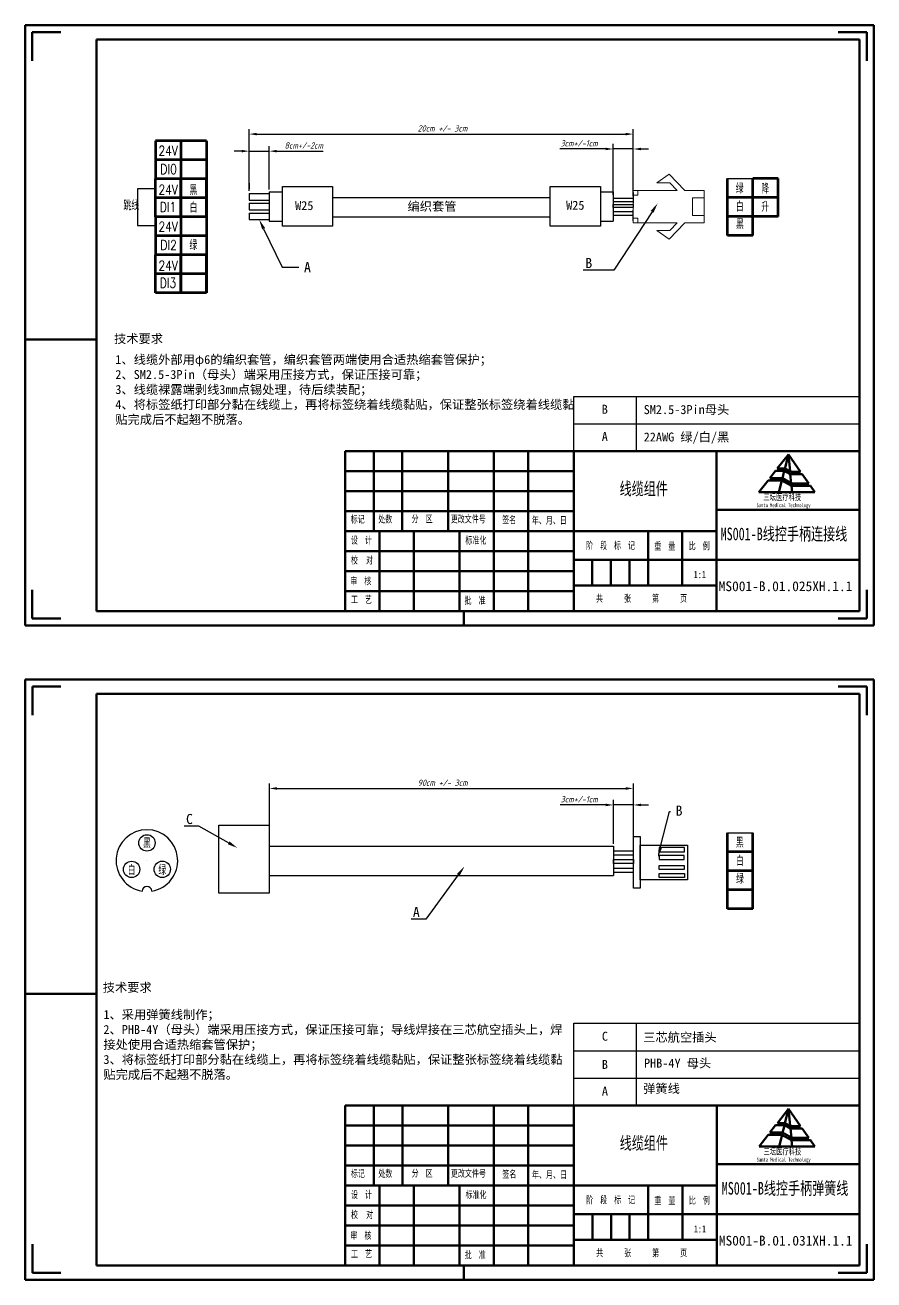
# Model space of a CAD drawing. Header units: millimetres. Extents: x 15931 to 18096, y 1463 to 3040.
# Drawn here: x 15933.2 to 16269, y 1462.7 to 1958.8 of the extents above; entities that cross this region are included whole.
import ezdxf
from ezdxf import colors
from ezdxf.entities.mleader import LeaderData, LeaderLine
from ezdxf.enums import TextEntityAlignment as Align
from ezdxf.math import Vec2, Vec3

# ---------------------------------------------------------------- set-up
doc = ezdxf.new("R2010")
doc.units = ezdxf.units.MM
doc.layers.add('dim', color=82, linetype='Continuous', lineweight=9)
doc.layers.add('总内框线', color=7, linetype='Continuous', lineweight=50)
doc.styles.add('GB', font='gbeitc.shx', dxfattribs={"bigfont": 'gbcbig.shx'})
doc.styles.add('SLDTEXTSTYLE1', font='TXT', dxfattribs={"width": 0.7})
doc.styles.get("Standard").update_dxf_attribs({"font": 'simfang.ttf'})
doc.styles.add('TXT08', font='txt.shx', dxfattribs={"width": 0.8, "bigfont": 'gbcbig.shx'})
doc.dimstyles.new('GB', dxfattribs={"dimtxt": 2.5, "dimasz": 3, "dimexe": 2, "dimexo": 1, "dimgap": 1, "dimtad": 1, "dimtoh": 1, "dimdsep": 46, "dimtxsty": 'GB', "dimcen": 2.5, "dimclrd": 1, "dimclre": 3, "dimclrt": 6, "dimadec": 0, "dimazin": 0, "dimtfac": 1, "dimtmove": 0, "dimatfit": 3, "dimfxl": 4, "dimarcsym": 0})

# ---------------------------------------------------------------- blocks, each defined once
blk = doc.blocks.new('*D384')
at = {"color": 3, "lineweight": -2, "transparency": 16777216}
for p, q in [((16021.85, 1896.14), (16021.85, 1917.67)), ((16173.77, 1891.15), (16173.77, 1917.67))]:
    blk.add_line(p, q, dxfattribs=at)
at = {"color": 1, "lineweight": -2, "transparency": 16777216}
blk.add_line((16024.85, 1915.67), (16170.77, 1915.67), dxfattribs=at)
at = {"color": 1, "transparency": 16777216}
for points in [[(16024.85, 1916.17), (16024.85, 1915.17), (16021.85, 1915.67)], [(16170.77, 1916.17), (16170.77, 1915.17), (16173.77, 1915.67)]]:
    blk.add_solid(points, dxfattribs=at)
at = {"layer": 'Defpoints', "color": 0, "transparency": 16777216}
for p in [(16173.77, 1915.67), (16021.85, 1895.14), (16173.77, 1890.15)]:
    blk.add_point(p, dxfattribs=at)
at = {"color": 6, "transparency": 16777216, "insert": (16098.32, 1917.92), "char_height": 2.5, "attachment_point": 5, "style": 'GB'}
blk.add_mtext('20cm +/- 3cm', dxfattribs=at)
blk = doc.blocks.new('*D385')
at = {"color": 3, "lineweight": -2, "transparency": 16777216}
for p, q in [((16021.85, 1893.19), (16021.85, 1910.92)), ((16029.77, 1893.81), (16029.77, 1910.92))]:
    blk.add_line(p, q, dxfattribs=at)
at = {"color": 1, "lineweight": -2, "transparency": 16777216}
for p, q in [((16018.85, 1908.92), (16015.85, 1908.92)), ((16021.85, 1908.92), (16029.77, 1908.92)), ((16032.77, 1908.92), (16051.16, 1908.92))]:
    blk.add_line(p, q, dxfattribs=at)
at = {"color": 1, "transparency": 16777216}
for points in [[(16018.85, 1909.42), (16018.85, 1908.42), (16021.85, 1908.92)], [(16032.77, 1909.42), (16032.77, 1908.42), (16029.77, 1908.92)]]:
    blk.add_solid(points, dxfattribs=at)
at = {"layer": 'Defpoints', "color": 0, "transparency": 16777216}
for p in [(16029.77, 1908.92), (16021.85, 1892.19), (16029.77, 1892.81)]:
    blk.add_point(p, dxfattribs=at)
at = {"color": 6, "transparency": 16777216, "insert": (16043.46, 1911.17), "char_height": 2.5, "attachment_point": 5, "style": 'GB'}
blk.add_mtext('8cm+/-2cm', dxfattribs=at)
blk = doc.blocks.new('*D386')
at = {"color": 3, "lineweight": -2, "transparency": 16777216}
for p, q in [((16165.85, 1891.65), (16165.85, 1911.78)), ((16173.77, 1894.43), (16173.77, 1911.78))]:
    blk.add_line(p, q, dxfattribs=at)
at = {"color": 1, "lineweight": -2, "transparency": 16777216}
for p, q in [((16162.85, 1909.78), (16144.78, 1909.78)), ((16173.77, 1909.78), (16165.85, 1909.78)), ((16176.77, 1909.78), (16179.77, 1909.78))]:
    blk.add_line(p, q, dxfattribs=at)
at = {"color": 1, "transparency": 16777216}
for points in [[(16162.85, 1910.28), (16162.85, 1909.28), (16165.85, 1909.78)], [(16176.77, 1910.28), (16176.77, 1909.28), (16173.77, 1909.78)]]:
    blk.add_solid(points, dxfattribs=at)
at = {"layer": 'Defpoints', "color": 0, "transparency": 16777216}
for p in [(16173.77, 1909.78), (16165.85, 1890.65), (16173.77, 1893.43)]:
    blk.add_point(p, dxfattribs=at)
at = {"color": 6, "transparency": 16777216, "insert": (16152.32, 1912.03), "char_height": 2.5, "attachment_point": 5, "style": 'GB'}
blk.add_mtext('3cm+/-1cm', dxfattribs=at)
blk = doc.blocks.new('*D426')
at = {"color": 3, "lineweight": -2, "transparency": 16777216}
for p, q in [((16029.82, 1635.11), (16029.82, 1658.97)), ((16173.82, 1632.45), (16173.82, 1658.97))]:
    blk.add_line(p, q, dxfattribs=at)
at = {"color": 1, "lineweight": -2, "transparency": 16777216}
blk.add_line((16032.82, 1656.97), (16170.82, 1656.97), dxfattribs=at)
at = {"color": 1, "transparency": 16777216}
for points in [[(16032.82, 1657.47), (16032.82, 1656.47), (16029.82, 1656.97)], [(16170.82, 1657.47), (16170.82, 1656.47), (16173.82, 1656.97)]]:
    blk.add_solid(points, dxfattribs=at)
at = {"layer": 'Defpoints', "color": 0, "transparency": 16777216}
for p in [(16173.82, 1656.97), (16029.82, 1634.11), (16173.82, 1631.45)]:
    blk.add_point(p, dxfattribs=at)
at = {"color": 6, "transparency": 16777216, "insert": (16098.37, 1659.22), "char_height": 2.5, "attachment_point": 5, "style": 'GB'}
blk.add_mtext('90cm +/- 3cm', dxfattribs=at)
blk = doc.blocks.new('*D427')
at = {"color": 3, "lineweight": -2, "transparency": 16777216}
for p, q in [((16165.9, 1635.11), (16165.9, 1652.46)), ((16173.82, 1632.89), (16173.82, 1652.46))]:
    blk.add_line(p, q, dxfattribs=at)
at = {"color": 1, "lineweight": -2, "transparency": 16777216}
for p, q in [((16162.9, 1650.46), (16144.83, 1650.46)), ((16173.82, 1650.46), (16165.9, 1650.46)), ((16176.82, 1650.46), (16179.82, 1650.46))]:
    blk.add_line(p, q, dxfattribs=at)
at = {"color": 1, "transparency": 16777216}
for points in [[(16162.9, 1650.96), (16162.9, 1649.96), (16165.9, 1650.46)], [(16176.82, 1650.96), (16176.82, 1649.96), (16173.82, 1650.46)]]:
    blk.add_solid(points, dxfattribs=at)
at = {"layer": 'Defpoints', "color": 0, "transparency": 16777216}
for p in [(16173.82, 1650.46), (16165.9, 1634.11), (16173.82, 1631.89)]:
    blk.add_point(p, dxfattribs=at)
at = {"color": 6, "transparency": 16777216, "insert": (16152.37, 1652.71), "char_height": 2.5, "attachment_point": 5, "style": 'GB'}
blk.add_mtext('3cm+/-1cm', dxfattribs=at)

msp = doc.modelspace()

# ---------------------------------------------------------------- linework, layer by layer
at = {"color": 3, "lineweight": 60}
for p, q in [((15984.841, 1912.968), (15984.841, 1897.968)), ((15994.874, 1912.968), (15984.841, 1912.968)), ((15994.874, 1912.968), (15994.874, 1897.968)), ((16004.907, 1912.968), (15994.874, 1912.968)), ((15994.874, 1912.968), (15994.874, 1897.968)), ((16004.907, 1912.968), (16004.907, 1897.968)), ((15994.874, 1905.468), (15984.841, 1905.468)), ((16004.907, 1905.468), (15994.874, 1905.468)), ((15994.874, 1897.968), (15984.841, 1897.968)), ((15984.841, 1882.968), (15984.841, 1897.968)), ((16004.907, 1897.968), (15994.874, 1897.968)), ((15994.874, 1882.968), (15994.874, 1897.968)), ((15994.874, 1882.968), (15994.874, 1897.968)), ((15994.874, 1897.968), (15994.874, 1882.968)), ((16004.907, 1882.968), (16004.907, 1897.968)), ((16004.907, 1897.968), (16004.907, 1882.968)), ((16211.032, 1890.61), (16211.032, 1898.11)), ((16221.065, 1890.61), (16221.065, 1898.11)), ((16221.065, 1890.61), (16221.065, 1898.11)), ((16231.097, 1898.11), (16221.065, 1898.11)), ((16231.097, 1890.61), (16231.097, 1898.11)), ((15994.874, 1890.468), (15984.841, 1890.468)), ((16004.907, 1890.468), (15994.874, 1890.468)), ((16211.032, 1883.11), (16211.032, 1890.61)), ((16221.065, 1890.61), (16211.032, 1890.61)), ((16221.065, 1883.11), (16221.065, 1890.61)), ((16231.097, 1890.61), (16221.065, 1890.61)), ((16221.065, 1883.11), (16221.065, 1890.61)), ((16231.097, 1883.11), (16231.097, 1890.61)), ((15994.874, 1882.968), (15984.841, 1882.968)), ((15984.841, 1882.968), (15984.841, 1867.968)), ((15994.874, 1882.968), (15984.841, 1882.968)), ((16004.907, 1882.968), (15994.874, 1882.968)), ((15994.874, 1882.968), (15994.874, 1867.968)), ((16004.907, 1882.968), (15994.874, 1882.968)), ((15994.874, 1882.968), (15994.874, 1867.968)), ((16004.907, 1882.968), (16004.907, 1867.968)), ((16221.065, 1883.11), (16211.032, 1883.11)), ((16211.032, 1875.61), (16211.032, 1883.11)), ((16221.065, 1875.61), (16221.065, 1883.11)), ((16231.097, 1883.11), (16221.065, 1883.11)), ((16004.907, 1875.468), (15984.841, 1875.468)), ((16221.065, 1875.61), (16211.032, 1875.61)), ((15994.874, 1867.968), (15984.841, 1867.968)), ((15984.841, 1852.968), (15984.841, 1867.968)), ((16004.907, 1867.968), (15994.874, 1867.968)), ((15994.874, 1852.968), (15994.874, 1867.968)), ((15994.874, 1852.968), (15994.874, 1867.968)), ((15994.874, 1867.968), (15994.874, 1852.968)), ((16004.907, 1852.968), (16004.907, 1867.968)), ((16004.907, 1867.968), (16004.907, 1852.968)), ((16004.907, 1860.468), (15984.841, 1860.468)), ((15994.874, 1852.968), (15984.841, 1852.968)), ((16004.907, 1852.968), (15994.874, 1852.968)), ((16211.082, 1631.91), (16211.082, 1639.41)), ((16221.114, 1631.91), (16221.114, 1639.41)), ((16211.082, 1624.41), (16211.082, 1631.91)), ((16221.114, 1631.91), (16211.082, 1631.91)), ((16221.114, 1624.41), (16221.114, 1631.91)), ((16221.114, 1624.41), (16211.082, 1624.41)), ((16211.082, 1616.91), (16211.082, 1624.41)), ((16221.114, 1616.91), (16221.114, 1624.41)), ((16221.114, 1616.91), (16211.082, 1616.91)), ((16221.114, 1616.91), (16211.082, 1616.91)), ((16211.082, 1609.41), (16211.082, 1616.91)), ((16221.114, 1609.41), (16221.114, 1616.91)), ((16221.114, 1609.41), (16211.082, 1609.41))]:
    msp.add_line(p, q, dxfattribs=at)
for p, q in [((16021.852, 1896.303), (16021.852, 1893.975)), ((16021.852, 1892.193), (16029.772, 1892.193)), ((16021.852, 1892.193), (16021.852, 1889.606)), ((16029.772, 1892.811), (16029.772, 1881.219)), ((16029.772, 1892.811), (16034.978, 1892.811)), ((16054.801, 1890.651), (16105.629, 1890.651)), ((16105.629, 1890.651), (16130.146, 1890.651)), ((16130.146, 1890.651), (16140.942, 1890.651)), ((16160.766, 1892.811), (16165.853, 1892.811)), ((16165.853, 1892.811), (16165.853, 1881.219)), ((16173.772, 1890.147), (16165.853, 1890.147)), ((16173.772, 1892.633), (16173.772, 1888.367)), ((16021.852, 1889.606), (16029.772, 1889.606)), ((16021.852, 1888.303), (16029.772, 1888.303)), ((16021.852, 1888.303), (16021.852, 1885.716)), ((16021.852, 1885.716), (16029.772, 1885.716)), ((16029.772, 1889.606), (16029.772, 1884.425)), ((16165.853, 1889.606), (16165.853, 1884.425)), ((16173.772, 1888.918), (16165.853, 1888.918)), ((16165.853, 1887.777), (16165.853, 1886.254)), ((16173.772, 1881.358), (16173.772, 1885.624)), ((16021.852, 1884.425), (16029.772, 1884.425)), ((16021.852, 1884.425), (16021.852, 1881.838)), ((16021.852, 1881.838), (16029.772, 1881.838)), ((16029.772, 1881.219), (16034.978, 1881.219)), ((16054.801, 1882.946), (16105.629, 1882.946)), ((16105.629, 1882.946), (16126.519, 1882.946)), ((16126.519, 1882.946), (16140.942, 1882.946)), ((16160.766, 1881.219), (16165.853, 1881.219)), ((16173.772, 1884.96), (16165.853, 1884.96)), ((16173.772, 1883.445), (16165.853, 1883.445)), ((16150.228, 1801.164), (16150.228, 1811.991)), ((16150.228, 1811.991), (16263.307, 1811.991)), ((16150.228, 1801.164), (16150.228, 1811.991)), ((16175.026, 1801.164), (16175.026, 1811.991)), ((16150.228, 1790.336), (16150.228, 1801.164)), ((16150.228, 1801.164), (16263.307, 1801.164)), ((16150.228, 1790.336), (16150.228, 1801.164)), ((16150.228, 1801.164), (16263.307, 1801.164)), ((16175.026, 1790.336), (16175.026, 1801.164)), ((16150.228, 1790.336), (16263.307, 1790.336)), ((16029.821, 1634.111), (16035.027, 1634.111)), ((16035.027, 1634.111), (16105.678, 1634.111)), ((16105.678, 1634.111), (16130.196, 1634.111)), ((16130.196, 1634.111), (16160.815, 1634.111)), ((16160.815, 1634.111), (16165.903, 1634.111)), ((16165.903, 1634.111), (16165.903, 1622.52)), ((16173.868, 1632.16), (16165.949, 1632.16)), ((15981.396, 1628.463), (15981.396, 1628.463)), ((15981.396, 1628.463), (15981.396, 1628.463)), ((15981.396, 1628.463), (15981.396, 1628.463)), ((16173.797, 1630.659), (16165.878, 1630.659)), ((16165.903, 1630.906), (16165.903, 1625.725)), ((16165.903, 1629.077), (16165.903, 1627.554)), ((16029.821, 1622.52), (16035.027, 1622.52)), ((16035.027, 1622.52), (16105.678, 1622.52)), ((16105.678, 1622.52), (16126.569, 1622.52)), ((16126.569, 1622.52), (16160.815, 1622.52)), ((16160.815, 1622.52), (16165.903, 1622.52)), ((16173.822, 1625.348), (16165.903, 1625.348)), ((16173.822, 1623.809), (16165.903, 1623.809)), ((16150.277, 1553.291), (16150.277, 1564.119)), ((16150.277, 1564.119), (16263.356, 1564.119)), ((16175.076, 1553.291), (16175.076, 1564.119)), ((16150.277, 1531.636), (16150.277, 1553.291)), ((16150.277, 1553.291), (16263.356, 1553.291)), ((16150.277, 1542.464), (16150.277, 1553.291)), ((16150.277, 1553.291), (16263.356, 1553.291)), ((16175.076, 1531.636), (16175.076, 1553.291)), ((16150.277, 1531.636), (16150.277, 1542.464)), ((16150.277, 1542.464), (16263.356, 1542.464)), ((16175.076, 1531.636), (16175.076, 1542.464)), ((16150.277, 1531.636), (16263.356, 1531.636))]:
    msp.add_line(p, q)
at = {"color": 7, "linetype": 'Continuous', "lineweight": 15}
for p, q in [((16187.958, 1899.865), (16183.068, 1896.439)), ((16183.068, 1896.439), (16188.223, 1896.439)), ((16194.135, 1893.43), (16187.958, 1899.865)), ((16188.223, 1896.439), (16191.11, 1893.43)), ((16175.644, 1893.43), (16173.772, 1893.43)), ((16173.772, 1893.43), (16173.772, 1891.558)), ((16173.772, 1891.558), (16175.644, 1891.558)), ((16173.772, 1882.432), (16173.772, 1891.558)), ((16175.644, 1891.558), (16175.644, 1893.43)), ((16175.644, 1893.43), (16191.11, 1893.43)), ((16194.135, 1893.43), (16201.852, 1893.43)), ((16201.852, 1890.505), (16197.172, 1890.505)), ((16197.172, 1890.505), (16197.172, 1883.485)), ((16201.852, 1890.505), (16201.852, 1893.43)), ((16201.852, 1890.505), (16201.852, 1883.485)), ((16175.644, 1882.432), (16173.772, 1882.432)), ((16173.772, 1882.432), (16173.772, 1880.56)), ((16173.772, 1880.56), (16175.644, 1880.56)), ((16175.644, 1880.56), (16175.644, 1882.432)), ((16175.644, 1880.56), (16191.11, 1880.56)), ((16187.958, 1874.125), (16194.135, 1880.56)), ((16191.11, 1880.56), (16188.223, 1877.552)), ((16194.135, 1880.56), (16201.852, 1880.56)), ((16201.852, 1883.485), (16197.172, 1883.485)), ((16201.852, 1880.56), (16201.852, 1883.485)), ((16183.068, 1877.552), (16187.958, 1874.125)), ((16188.223, 1877.552), (16183.068, 1877.552))]:
    msp.add_line(p, q, dxfattribs=at)
at = {"color": 3}
for p, q in [((16211.032, 1898.11), (16221.065, 1898.11)), ((15984.841, 1894.09), (15977.628, 1894.09)), ((15977.628, 1894.09), (15977.628, 1879.529)), ((15977.628, 1879.529), (15984.841, 1879.529)), ((16211.082, 1639.41), (16221.114, 1639.41))]:
    msp.add_line(p, q, dxfattribs=at)
for points in [[(16034.978, 1894.997), (16054.801, 1894.997), (16054.801, 1879.3), (16034.978, 1879.3)], [(16140.942, 1894.997), (16160.766, 1894.997), (16160.766, 1879.3), (16140.942, 1879.3)], [(16165.853, 1887.777), (16173.772, 1887.777), (16173.772, 1886.581), (16165.853, 1886.581)], [(16009.872, 1642.495), (16029.696, 1642.495), (16029.696, 1615.6), (16009.872, 1615.6)], [(16176.49, 1617.528), (16173.836, 1617.528), (16173.836, 1637.97), (16176.49, 1637.97)], [(16195.226, 1620.805), (16176.49, 1620.805), (16176.49, 1634.537), (16195.226, 1634.537)], [(16193.977, 1633.595), (16183.985, 1633.595), (16183.985, 1631.966), (16193.977, 1631.966)], [(16165.913, 1628.889), (16173.832, 1628.889), (16173.822, 1627.311), (16165.903, 1627.311)], [(16193.962, 1630.454), (16183.97, 1630.454), (16183.97, 1628.825), (16193.962, 1628.825)], [(16193.962, 1624.887), (16183.97, 1624.887), (16183.97, 1626.516), (16193.962, 1626.516)], [(16193.977, 1621.746), (16183.985, 1621.746), (16183.985, 1623.375), (16193.977, 1623.375)]]:
    msp.add_lwpolyline(points, close=True)
for centre in [(15981.396, 1635.457), (15975.345, 1624.958), (15987.475, 1625.004)]:
    msp.add_circle(centre, 3.238)
for centre, radius, start, end in [((15981.396, 1628.463), 12.196, 279.17569, 260.82431), ((15981.396, 1616.268), 1.951, 4.58784, 175.41216)]:
    msp.add_arc(centre, radius, start, end)
at = {"layer": '总内框线', "color": 4}
for p, q in [((15933.2, 1958.758), (16268.914, 1958.758)), ((15933.2, 1721.385), (15933.2, 1958.758)), ((16268.914, 1958.758), (16268.914, 1721.385)), ((16268.914, 1721.385), (15933.2, 1721.385)), ((15933.25, 1700.058), (16268.964, 1700.058)), ((15933.25, 1462.685), (15933.25, 1700.058)), ((16268.964, 1700.058), (16268.964, 1462.685)), ((16268.964, 1462.685), (15933.25, 1462.685))]:
    msp.add_line(p, q, dxfattribs=at)
at = {"layer": '总内框线'}
for p, q in [((15936.026, 1955.932), (15947.33, 1955.932)), ((15936.026, 1955.932), (15936.026, 1944.629)), ((16266.104, 1955.938), (16254.8, 1955.938)), ((16266.104, 1955.938), (16266.104, 1944.635)), ((15961.459, 1953.106), (16263.263, 1953.106)), ((15961.459, 1727.036), (15961.459, 1953.106)), ((16263.263, 1953.106), (16263.263, 1727.036)), ((15933.2, 1834.42), (15961.459, 1834.42)), ((16059.8, 1790.336), (16263.263, 1790.336)), ((16059.8, 1727.036), (16059.8, 1790.336)), ((16071.103, 1790.336), (16071.103, 1758.686)), ((16082.407, 1790.336), (16082.407, 1758.686)), ((16100.492, 1790.336), (16100.492, 1758.686)), ((16118.578, 1790.336), (16118.578, 1758.686)), ((16132.142, 1790.336), (16132.142, 1727.036)), ((16150.228, 1790.336), (16150.228, 1727.036)), ((16206.745, 1727.036), (16206.745, 1790.336)), ((16263.263, 1790.336), (16263.263, 1727.036)), ((16059.8, 1782.423), (16150.228, 1782.423)), ((16059.8, 1774.511), (16150.228, 1774.511)), ((16059.8, 1766.599), (16150.228, 1766.599)), ((16206.745, 1767.164), (16263.263, 1767.164)), ((16059.8, 1758.686), (16206.745, 1758.686)), ((16073.364, 1758.686), (16073.364, 1727.036)), ((16086.928, 1758.686), (16086.928, 1727.036)), ((16105.014, 1758.686), (16105.014, 1727.036)), ((16118.578, 1758.686), (16118.578, 1727.036)), ((16179.617, 1737.209), (16179.617, 1758.686)), ((16193.181, 1737.209), (16193.181, 1758.686)), ((16059.8, 1750.774), (16150.228, 1750.774)), ((16150.228, 1747.383), (16206.745, 1747.383)), ((16157.575, 1747.383), (16157.575, 1737.209)), ((16164.922, 1747.383), (16164.922, 1737.209)), ((16172.27, 1747.383), (16172.27, 1737.209)), ((16206.745, 1747.383), (16263.263, 1747.383)), ((16059.8, 1742.861), (16150.228, 1742.861)), ((16150.228, 1737.209), (16206.745, 1737.209)), ((15936.026, 1724.21), (15936.026, 1735.514)), ((16059.8, 1734.949), (16150.228, 1734.949)), ((16266.104, 1724.204), (16266.104, 1735.508)), ((16263.263, 1727.036), (15961.459, 1727.036)), ((16263.263, 1727.036), (16059.8, 1727.036)), ((16106.709, 1727.036), (16106.709, 1721.385)), ((15936.026, 1724.21), (15947.33, 1724.21)), ((16266.104, 1724.204), (16254.8, 1724.204)), ((15936.076, 1697.232), (15947.379, 1697.232)), ((15936.076, 1697.232), (15936.076, 1685.929)), ((16266.154, 1697.238), (16254.85, 1697.238)), ((16266.154, 1697.238), (16266.154, 1685.935)), ((15961.509, 1694.406), (16263.312, 1694.406)), ((15961.509, 1468.336), (15961.509, 1694.406)), ((16263.312, 1694.406), (16263.312, 1468.336)), ((15933.25, 1575.72), (15961.509, 1575.72)), ((16059.849, 1531.636), (16263.312, 1531.636)), ((16059.849, 1468.336), (16059.849, 1531.636)), ((16071.153, 1531.636), (16071.153, 1499.986)), ((16082.456, 1531.636), (16082.456, 1499.986)), ((16100.542, 1531.636), (16100.542, 1499.986)), ((16118.627, 1531.636), (16118.627, 1499.986)), ((16132.192, 1531.636), (16132.192, 1468.336)), ((16150.277, 1531.636), (16150.277, 1468.336)), ((16206.795, 1468.336), (16206.795, 1531.636)), ((16263.312, 1531.636), (16263.312, 1468.336)), ((16059.849, 1523.724), (16150.277, 1523.724)), ((16059.849, 1515.811), (16150.277, 1515.811)), ((16206.795, 1508.464), (16263.312, 1508.464)), ((16059.849, 1507.899), (16150.277, 1507.899)), ((16059.849, 1499.986), (16206.795, 1499.986)), ((16073.413, 1499.986), (16073.413, 1468.336)), ((16086.978, 1499.986), (16086.978, 1468.336)), ((16105.063, 1499.986), (16105.063, 1468.336)), ((16118.627, 1499.986), (16118.627, 1468.336)), ((16179.666, 1478.51), (16179.666, 1499.986)), ((16193.231, 1478.51), (16193.231, 1499.986)), ((16059.849, 1492.074), (16150.277, 1492.074)), ((16150.277, 1488.683), (16206.795, 1488.683)), ((16157.625, 1488.683), (16157.625, 1478.51)), ((16164.972, 1488.683), (16164.972, 1478.51)), ((16172.319, 1488.683), (16172.319, 1478.51)), ((16206.795, 1488.683), (16263.312, 1488.683)), ((16059.849, 1484.161), (16150.277, 1484.161)), ((16150.277, 1478.51), (16206.795, 1478.51)), ((15936.076, 1465.51), (15936.076, 1476.814)), ((16059.849, 1476.249), (16150.277, 1476.249)), ((16266.154, 1465.504), (16266.154, 1476.808)), ((15936.076, 1465.51), (15947.379, 1465.51)), ((16263.312, 1468.336), (15961.509, 1468.336)), ((16263.312, 1468.336), (16059.849, 1468.336)), ((16106.759, 1468.336), (16106.759, 1462.685)), ((16266.154, 1465.504), (16254.85, 1465.504))]:
    msp.add_line(p, q, dxfattribs=at)
at = {"layer": '总内框线', "color": 1}
for p, q in [((16235.117, 1789.048), (16230.721, 1783.41)), ((16235.117, 1789.048), (16233.711, 1783.384)), ((16239.929, 1782.17), (16235.117, 1789.048)), ((16235.117, 1789.048), (16235.796, 1782.249)), ((16230.009, 1782.496), (16227.746, 1779.595)), ((16230.009, 1782.496), (16233.449, 1782.496)), ((16230.721, 1783.41), (16233.663, 1783.41)), ((16233.485, 1782.477), (16232.768, 1779.591)), ((16233.449, 1782.496), (16235.855, 1781.252)), ((16233.663, 1783.41), (16235.941, 1782.17)), ((16235.855, 1781.252), (16240.571, 1781.252)), ((16235.896, 1781.252), (16236.261, 1777.596)), ((16235.941, 1782.17), (16239.929, 1782.17)), ((16243.179, 1777.524), (16240.571, 1781.252)), ((16227.1, 1778.766), (16223.49, 1774.136)), ((16227.1, 1778.766), (16232.536, 1778.766)), ((16227.746, 1779.595), (16232.761, 1779.595)), ((16232.56, 1778.752), (16231.414, 1774.136)), ((16232.536, 1778.766), (16236.338, 1776.563)), ((16232.761, 1779.595), (16236.387, 1777.524)), ((16236.338, 1776.563), (16243.852, 1776.563)), ((16236.365, 1776.563), (16236.607, 1774.136)), ((16236.387, 1777.524), (16243.179, 1777.524)), ((16245.55, 1774.136), (16243.852, 1776.563)), ((16223.49, 1774.136), (16245.55, 1774.136)), ((16235.167, 1530.348), (16230.771, 1524.71)), ((16235.167, 1530.348), (16233.76, 1524.684)), ((16239.978, 1523.47), (16235.167, 1530.348)), ((16235.167, 1530.348), (16235.846, 1523.549)), ((16230.058, 1523.796), (16227.796, 1520.895)), ((16230.058, 1523.796), (16233.499, 1523.796)), ((16230.771, 1524.71), (16233.713, 1524.71)), ((16233.535, 1523.778), (16232.818, 1520.891)), ((16233.499, 1523.796), (16235.905, 1522.552)), ((16233.713, 1524.71), (16235.991, 1523.47)), ((16235.991, 1523.47), (16239.978, 1523.47)), ((16227.15, 1520.066), (16223.539, 1515.436)), ((16227.15, 1520.066), (16232.585, 1520.066)), ((16227.796, 1520.895), (16232.811, 1520.895)), ((16232.61, 1520.052), (16231.463, 1515.436)), ((16232.585, 1520.066), (16236.388, 1517.863)), ((16232.811, 1520.895), (16236.437, 1518.824)), ((16235.905, 1522.552), (16240.621, 1522.552)), ((16235.946, 1522.552), (16236.311, 1518.896)), ((16236.437, 1518.824), (16243.229, 1518.824)), ((16243.229, 1518.824), (16240.621, 1522.552)), ((16223.539, 1515.436), (16245.599, 1515.436)), ((16236.388, 1517.863), (16243.901, 1517.863)), ((16236.414, 1517.863), (16236.657, 1515.436)), ((16245.599, 1515.436), (16243.901, 1517.863))]:
    msp.add_line(p, q, dxfattribs=at)

# ---------------------------------------------------------------- texts
at = {"layer": 'dim', "color": 6, "style": 'TXT08', "width": 0.8}
for s, height, p in [('24V', 3.8535, (15989.848, 1909.066)), ('DI0', 3.8535, (15989.933, 1901.807)), ('24V', 3.8535, (15989.78, 1893.679)), ('黑', 3.853, (15999.813, 1893.679)), ('绿', 3.853, (16215.856, 1894.429)), ('降', 3.853, (16225.952, 1894.34)), ('跳线', 3.8535, (15975.205, 1887.709)), ('DI1', 3.8535, (15989.751, 1886.854)), ('白', 3.853, (15999.784, 1886.854)), ('白', 3.853, (16215.919, 1887.27)), ('升', 3.853, (16225.975, 1887.113)), ('24V', 3.8535, (15989.848, 1879.066)), ('黑', 3.853, (16215.942, 1880.226)), ('DI2', 3.8535, (15989.933, 1871.807)), ('绿', 3.853, (15999.756, 1872.001)), ('24V', 3.8535, (15989.78, 1863.679)), ('DI3', 3.8535, (15989.751, 1856.854)), ('黑', 3.853, (15981.396, 1635.457)), ('黑', 3.853, (16215.905, 1635.729)), ('绿', 3.853, (15987.475, 1625.004)), ('白', 3.853, (16215.969, 1628.57)), ('白', 3.853, (15975.345, 1624.958)), ('绿', 3.853, (16215.992, 1621.526))]:
    msp.add_text(s, height=height, dxfattribs=at).set_placement(p, align=Align.MIDDLE)
at = {"layer": '总内框线', "color": 6, "attachment_point": 1}
for s, insert, char_height, width, style in [('{\\fSimSun|b0|i0|c134|p54;W25}', (16040.001, 1889.182), 3.55114, 132.12967, 'GB'), ('{\\fSimSun|b0|i0|c134|p2;编织套管}', (16084.485, 1888.884), 3.55114, 132.12967, 'GB'), ('{\\fSimSun|b0|i0|c134|p54;W25}', (16147.218, 1889.307), 3.55114, 132.12967, 'GB'), ('{\\fSimSun|b0|i0|c134|p2;技术要求}', (15968.379, 1836.56), 3.55114, 132.12967, 'GB'), ('{\\fSimSun|b0|i0|c134|p54;1、线缆外部用\\fSimSun|b0|i0|c134|p2;φ6\\fSimSun|b0|i0|c134|p54;的编织套管，编织套管两端使用合适热缩套管保护；\\P2、SM2.5-3Pin（母头）端采用压接方式，保证压接可靠；\\P3、线缆裸露端剥线3mm点锡处理，待后续装配；\\P4、将标签纸打印部分黏在线缆上，再将标签绕着线缆黏贴，保证整张标签绕着线缆黏贴完成后不起翘不脱落。}', (15968.891, 1828.32), 3.551136, 183.38386, 'GB'), ('{\\fSimSun|b0|i0|c134|p2;B}', (16161.31, 1808.662), 3.55114, 8.0267, 'GB'), ('{\\fSimSun|b0|i0|c134|p54;SM2.5-3Pin母头}', (16177.894, 1808.521), 3.55114, 64.25618, 'GB'), ('{\\fSimSun|b0|i0|c134|p2;A}', (16161.31, 1797.835), 3.55114, 8.0267, 'GB'), ('{\\fSimSun|b0|i0|c134|p54;22AWG 绿/白/黑}', (16177.894, 1797.693), 3.55114, 64.25618, 'GB'), ('{\\fSimSun|b0|i0|c134|p2;线缆组件}', (16168.37, 1777.987), 5, 94.62992, 'SLDTEXTSTYLE1'), ('{\\fSimSun|b0|i0|c134|p2;标记}', (16062.009, 1764.836), 2.82588, 105.14436, 'SLDTEXTSTYLE1'), ('{\\fSimSun|b0|i0|c134|p2;处数}', (16072.885, 1764.853), 2.82588, 105.14436, 'SLDTEXTSTYLE1'), ('{\\fSimSun|b0|i0|c134|p2;分\u3000区}', (16086.066, 1764.993), 2.82588, 105.14436, 'SLDTEXTSTYLE1'), ('{\\fSimSun|b0|i0|c134|p2;更改文件号}', (16101.591, 1764.931), 2.82588, 105.14436, 'SLDTEXTSTYLE1'), ('{\\fSimSun|b0|i0|c134|p2;签名}', (16121.919, 1764.639), 2.82588, 105.14436, 'SLDTEXTSTYLE1'), ('{\\fSimSun|b0|i0|c134|p2;年、月、日}', (16133.669, 1764.42), 2.82588, 105.14436, 'SLDTEXTSTYLE1'), ('{\\fSimSun|b0|i0|c134|p2;设\u3000计}', (16062.077, 1756.539), 2.82588, 105.14436, 'SLDTEXTSTYLE1'), ('{\\fSimSun|b0|i0|c134|p2;标准化}', (16107.374, 1756.522), 2.82588, 105.14436, 'SLDTEXTSTYLE1'), ('{\\fSimSun|b0|i0|c134|p54;MS001-B线控手柄连接线}', (16208.329, 1760.11), 5, 94.62992, 'SLDTEXTSTYLE1'), ('{\\fSimSun|b0|i0|c134|p2;阶\u3000段\u3000标\u3000记}', (16155.093, 1754.45), 2.82588, 105.14436, 'SLDTEXTSTYLE1'), ('{\\fSimSun|b0|i0|c134|p2;重\u3000量}', (16182.089, 1754.192), 2.82588, 105.14436, 'SLDTEXTSTYLE1'), ('{\\fSimSun|b0|i0|c134|p2;比\u3000例}', (16195.712, 1754.271), 2.82588, 105.14436, 'SLDTEXTSTYLE1'), ('{\\fSimSun|b0|i0|c134|p2;校  对}', (16062.077, 1748.626), 2.82588, 105.14436, 'SLDTEXTSTYLE1'), ('{\\fSimSun|b0|i0|c134|p2;1:1}', (16197.674, 1742.967), 2.82588, 105.14436, 'SLDTEXTSTYLE1'), ('{\\fSimSun|b0|i0|c134|p2;审\u3000核}', (16061.846, 1740.41), 2.82588, 105.14436, 'SLDTEXTSTYLE1'), ('{\\fSimSun|b0|i0|c134|p54;\\W1;MS001-B.01.025XH.1.1}', (16207.58, 1738.855), 3.88422, 60.21792, 'SLDTEXTSTYLE1'), ('{\\fSimSun|b0|i0|c134|p2;工\u3000艺}', (16062.077, 1733.078), 2.82588, 105.14436, 'SLDTEXTSTYLE1'), ('{\\fSimSun|b0|i0|c134|p2;批\u3000准}', (16107.028, 1732.719), 2.82588, 105.14436, 'SLDTEXTSTYLE1'), ('{\\fSimSun|b0|i0|c134|p2;共\u3000\u3000\u3000张\u3000\u3000\u3000第\u3000\u3000\u3000页}', (16159.041, 1733.51), 2.82588, 105.14436, 'SLDTEXTSTYLE1'), ('{\\fSimSun|b0|i0|c134|p2;技术要求}', (15963.911, 1580.117), 3.55114, 132.12967, 'GB'), ('{\\fSimSun|b0|i0|c134|p54;1、采用弹簧线制作；\\P2、PHB-4Y（母头）端采用压接方式，保证压接可靠；导线焊接在三芯航空插头上，焊接处使用合适热缩套管保护；\\P3、将标签纸打印部分黏在线缆上，再将标签绕着线缆黏贴，保证整张标签绕着线缆黏贴完成后不起翘不脱落。}', (15964.173, 1569.37), 3.55114, 183.38386, 'GB'), ('{\\fSimSun|b0|i0|c134|p2;C}', (16161.359, 1560.79), 3.55114, 8.0267, 'GB'), ('{\\fSimSun|b0|i0|c134|p54;三芯航空插头}', (16177.692, 1560.393), 3.55114, 64.27187, 'GB'), ('{\\fSimSun|b0|i0|c134|p2;B}', (16161.321, 1549.649), 3.55114, 8.0267, 'GB'), ('{\\fSimSun|b0|i0|c134|p54;PHB-4Y 母头}', (16178.014, 1550.167), 3.55114, 66.09684, 'GB'), ('{\\fSimSun|b0|i0|c134|p2;A}', (16161.359, 1539.135), 3.55114, 8.0267, 'GB'), ('{\\fSimSun|b0|i0|c134|p54;弹簧线}', (16177.692, 1540.139), 3.55114, 64.27187, 'GB'), ('{\\fSimSun|b0|i0|c134|p2;线缆组件}', (16168.42, 1519.287), 5, 94.62992, 'SLDTEXTSTYLE1'), ('{\\fSimSun|b0|i0|c134|p2;标记}', (16062.059, 1506.136), 2.82588, 105.14436, 'SLDTEXTSTYLE1'), ('{\\fSimSun|b0|i0|c134|p2;处数}', (16072.934, 1506.153), 2.82588, 105.14436, 'SLDTEXTSTYLE1'), ('{\\fSimSun|b0|i0|c134|p2;分\u3000区}', (16086.115, 1506.293), 2.82588, 105.14436, 'SLDTEXTSTYLE1'), ('{\\fSimSun|b0|i0|c134|p2;更改文件号}', (16101.64, 1506.231), 2.82588, 105.14436, 'SLDTEXTSTYLE1'), ('{\\fSimSun|b0|i0|c134|p2;签名}', (16121.969, 1505.939), 2.82588, 105.14436, 'SLDTEXTSTYLE1'), ('{\\fSimSun|b0|i0|c134|p2;年、月、日}', (16133.718, 1505.72), 2.82588, 105.14436, 'SLDTEXTSTYLE1'), ('{\\fSimSun|b0|i0|c134|p2;设\u3000计}', (16062.126, 1497.839), 2.82588, 105.14436, 'SLDTEXTSTYLE1'), ('{\\fSimSun|b0|i0|c134|p2;标准化}', (16107.424, 1497.822), 2.82588, 105.14436, 'SLDTEXTSTYLE1'), ('{\\fSimSun|b0|i0|c134|p54;MS001-B线控手柄弹簧线}', (16208.768, 1501.41), 5, 94.62992, 'SLDTEXTSTYLE1'), ('{\\fSimSun|b0|i0|c134|p2;阶\u3000段\u3000标\u3000记}', (16155.142, 1495.75), 2.82588, 105.14436, 'SLDTEXTSTYLE1'), ('{\\fSimSun|b0|i0|c134|p2;重\u3000量}', (16182.138, 1495.492), 2.82588, 105.14436, 'SLDTEXTSTYLE1'), ('{\\fSimSun|b0|i0|c134|p2;比\u3000例}', (16195.761, 1495.571), 2.82588, 105.14436, 'SLDTEXTSTYLE1'), ('{\\fSimSun|b0|i0|c134|p2;校  对}', (16062.126, 1489.926), 2.82588, 105.14436, 'SLDTEXTSTYLE1'), ('{\\fSimSun|b0|i0|c134|p2;1:1}', (16197.723, 1484.267), 2.82588, 105.14436, 'SLDTEXTSTYLE1'), ('{\\fSimSun|b0|i0|c134|p2;审\u3000核}', (16061.896, 1481.71), 2.82588, 105.14436, 'SLDTEXTSTYLE1'), ('{\\fSimSun|b0|i0|c134|p54;\\W1;MS001-B.01.031XH.1.1}', (16207.629, 1480.155), 3.88422, 60.21792, 'SLDTEXTSTYLE1'), ('{\\fSimSun|b0|i0|c134|p2;工\u3000艺}', (16062.126, 1474.378), 2.82588, 105.14436, 'SLDTEXTSTYLE1'), ('{\\fSimSun|b0|i0|c134|p2;批\u3000准}', (16107.078, 1474.019), 2.82588, 105.14436, 'SLDTEXTSTYLE1'), ('{\\fSimSun|b0|i0|c134|p2;共\u3000\u3000\u3000张\u3000\u3000\u3000第\u3000\u3000\u3000页}', (16159.091, 1474.811), 2.82588, 105.14436, 'SLDTEXTSTYLE1')]:
    msp.add_mtext(s, dxfattribs=dict(at, insert=insert, char_height=char_height, width=width, style=style))
at = {"layer": '总内框线', "color": 5, "char_height": 2.54329, "width": 94.62992, "attachment_point": 1, "style": 'SLDTEXTSTYLE1'}
for insert in [(16225.246, 1773.436), (16225.295, 1514.737)]:
    msp.add_mtext('{\\fSimSun|b0|i0|c134|p2;三坛医疗科技}', dxfattribs=dict(at, insert=insert))
at = {"layer": '总内框线', "color": 5, "char_height": 1.55649, "attachment_point": 1, "style": 'SLDTEXTSTYLE1'}
for insert in [(16222.548, 1769.734), (16222.598, 1511.034)]:
    msp.add_mtext('Santa Medical Technology', dxfattribs=dict(at, insert=insert))

# ---------------------------------------------------------------- dimensions: what is measured, and where the dimension line sits
for base, p1, p2, text, picture, middle in [((16173.772, 1915.67), (16021.852, 1895.139), (16173.772, 1890.147), '20cm +/- 3cm', '*D384', (16098.321, 1915.67)), ((16173.772, 1909.776), (16165.853, 1890.651), (16173.772, 1893.43), '3cm+/-1cm', '*D386', (16152.317, 1909.776)), ((16173.822, 1656.971), (16029.821, 1634.111), (16173.822, 1631.447), '90cm +/- 3cm', '*D426', (16098.37, 1656.971)), ((16173.822, 1650.457), (16165.903, 1634.111), (16173.822, 1631.89), '3cm+/-1cm', '*D427', (16152.366, 1650.457))]:
    dim = msp.add_linear_dim(base=base, p1=p1, p2=p2, text=text, dimstyle='GB')
    dim.commit()
    dim.dimension.update_dxf_attribs({"geometry": picture, "text_midpoint": middle, "dimtype": 160})
dim = msp.add_linear_dim(base=(16029.772, 1908.919), p1=(16021.852, 1892.193), p2=(16029.772, 1892.811), text='8cm+/-2cm', dimstyle='GB')
dim.commit()
dim.dimension.update_dxf_attribs({"geometry": '*D385', "text_midpoint": (16043.464, 1911.169)})

# ---------------------------------------------------------------- leaders
ml = msp.add_multileader_mtext('Standard')
ml.set_content('B', color=256)
ml.set_leader_properties()
ml.build(insert=Vec2(0, 0))
ml.multileader.update_dxf_attribs({"text_right_attachment_type": 6, "dogleg_length": 0.36})
ctx = ml.context
ctx.base_point, ctx.plane_origin = Vec3(16152.899, 1864.7), Vec3(16154.112, 1894.471)
ctx.right_attachment, ctx.text_align_type = 6, 2
notes = []
notes.append((ctx, [(0, (1, 1, 0), (16166.125, 1861.9), (-1, 0), 6.598, [(0, [(16183.426, 1888.315)], 0, [])])]))
ctx.mtext.insert, ctx.mtext.alignment, ctx.mtext.flow_direction = Vec3(16157.527, 1866.7), 3, 5
ml = msp.add_multileader_mtext('Standard')
ml.set_content('A', color=256)
ml.set_leader_properties()
ml.build(insert=Vec2(0, 0))
ml.multileader.update_dxf_attribs({"text_right_attachment_type": 6, "dogleg_length": 0.36})
ctx = ml.context
ctx.base_point, ctx.plane_origin = Vec3(16041.532, 1863.05), Vec3(16042.746, 1892.821)
ctx.right_attachment = 6
notes.append((ctx, [(1, (1, 1, 0), (16034.934, 1863.05), (1, 0), 6.598, [(0, [(16025.812, 1881.838)], 0, [])])]))
ctx.mtext.insert, ctx.mtext.flow_direction = Vec3(16043.532, 1865.05), 5
ml = msp.add_multileader_mtext('Standard')
ml.set_content('B', color=256)
ml.set_leader_properties()
ml.build(insert=Vec2(0, 0))
ml.multileader.update_dxf_attribs({"text_right_attachment_type": 6, "dogleg_length": 0.36})
ctx = ml.context
ctx.base_point, ctx.plane_origin = Vec3(16188.512, 1647.819), Vec3(16154.161, 1635.771)
ctx.right_attachment = 6
notes.append((ctx, [(1, (1, 1, 0), (16188.152, 1647.819), (1, 0), 0.36, [(0, [(16183.476, 1629.615)], 0, [])])]))
ctx.mtext.insert, ctx.mtext.flow_direction = Vec3(16190.512, 1650.219), 5
ml = msp.add_multileader_mtext('Standard')
ml.set_content('C', color=256)
ml.set_leader_properties()
ml.build(insert=Vec2(0, 0))
ml.multileader.update_dxf_attribs({"text_right_attachment_type": 6, "dogleg_length": 0.36})
ctx = ml.context
ctx.base_point, ctx.plane_origin = Vec3(15995.046, 1644.856), Vec3(16054.848, 1633.493)
ctx.right_attachment, ctx.text_align_type = 6, 2
notes.append((ctx, [(0, (1, 1, 0), (16001.943, 1642.091), (-1, 0), 0.36, [(0, [(16017.19, 1633.493)], 0, [])])]))
ctx.mtext.insert, ctx.mtext.alignment, ctx.mtext.flow_direction = Vec3(15999.583, 1646.891), 3, 5
ml = msp.add_multileader_mtext('Standard')
ml.set_content('A', color=256)
ml.set_leader_properties()
ml.build(insert=Vec2(0, 0))
ml.multileader.update_dxf_attribs({"text_right_attachment_type": 6, "dogleg_length": 0.36})
ctx = ml.context
ctx.base_point, ctx.plane_origin = Vec3(16084.551, 1608.138), Vec3(16144.582, 1596.74)
ctx.right_attachment, ctx.text_align_type = 6, 2
notes.append((ctx, [(0, (1, 1, 0), (16091.677, 1605.338), (-1, 0), 0.36, [(0, [(16106.923, 1626.024)], 0, [])])]))
ctx.mtext.insert, ctx.mtext.alignment, ctx.mtext.flow_direction = Vec3(16089.317, 1610.138), 3, 5
for ctx, leaders in notes:
    for number, flags, end, landing, length, lines in leaders:
        leader = LeaderData()
        leader.index, (leader.has_last_leader_line, leader.has_dogleg_vector, leader.attachment_direction) = number, flags
        leader.last_leader_point, leader.dogleg_vector, leader.dogleg_length = Vec3(end), Vec3(landing), length
        for number, points, colour, breaks in lines:
            line = LeaderLine()
            line.index, line.vertices, line.color, line.breaks = number, Vec3.list(points), colors.encode_raw_color(colour), breaks
            leader.lines.append(line)
        ctx.leaders.append(leader)

doc.saveas('drawing.dxf')
